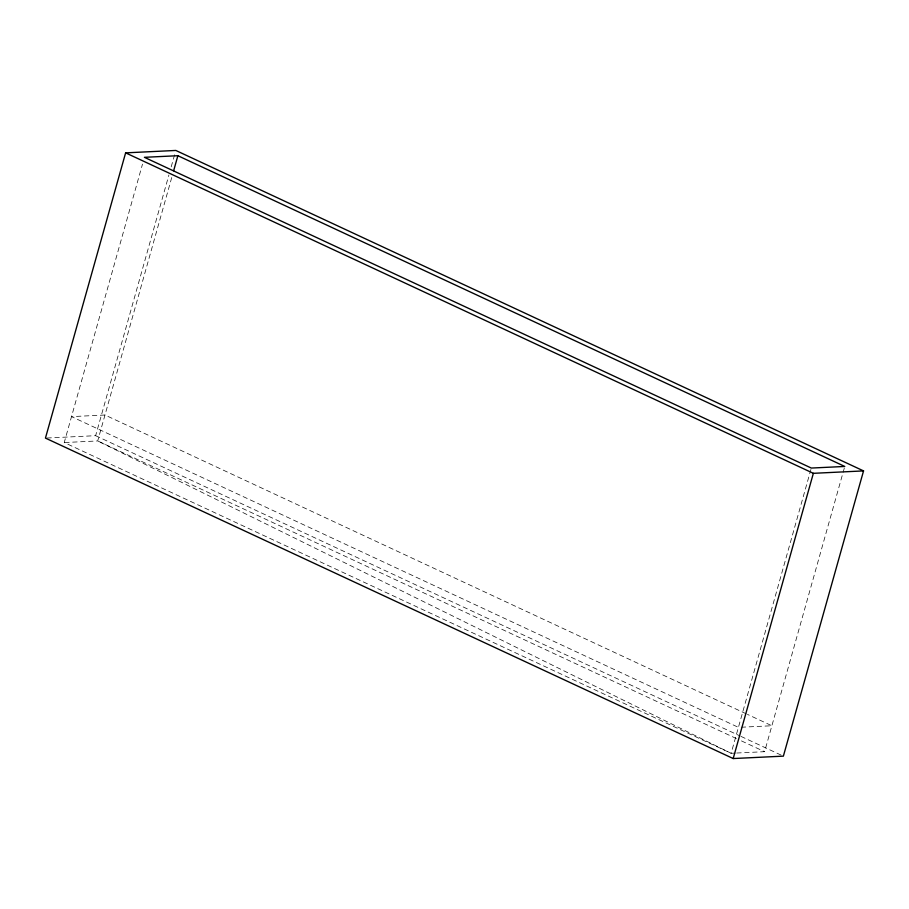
<?xml version="1.0" encoding="UTF-8"?>
<svg xmlns="http://www.w3.org/2000/svg" width="909" height="909" viewBox="0 0 909 909"><rect width="100%" height="100%" fill="white"/><g stroke="black" fill="none" stroke-linecap="round" stroke-linejoin="round"><path stroke-width="0.68" stroke-dasharray="4.54 3.41" d="M735.313 753.084L731.131 753.288L64.232 442.547L142.497 164.131M46.848 438.024L95.638 435.684L168.904 175.017M171.21 166.836L175.426 151.826M171.733 177.55L97.695 440.945L64.232 442.547M810.919 469.419L731.131 753.288L97.695 440.945L736.324 738.517M736.71 753.027L764.594 751.686L844.381 467.817M741.21 727.223L771.877 725.757L747.459 714.383M746.175 713.781L104.978 415.015L71.527 416.617L738.426 727.359M95.638 435.684L739.665 735.779M740.949 736.381L782.092 755.549M741.46 740.915L764.594 751.686"/><path stroke-width="1.36" d="M125.624 152.86L45.45 438.093L733.188 758.549L783.376 756.14L863.55 470.907L175.812 150.451L125.624 152.86L813.362 473.316L863.55 470.907M173.653 170.722L177.869 155.712L844.768 466.453L811.305 468.055L144.406 157.314L177.869 155.712M733.188 758.549L813.362 473.316"/></g></svg>
